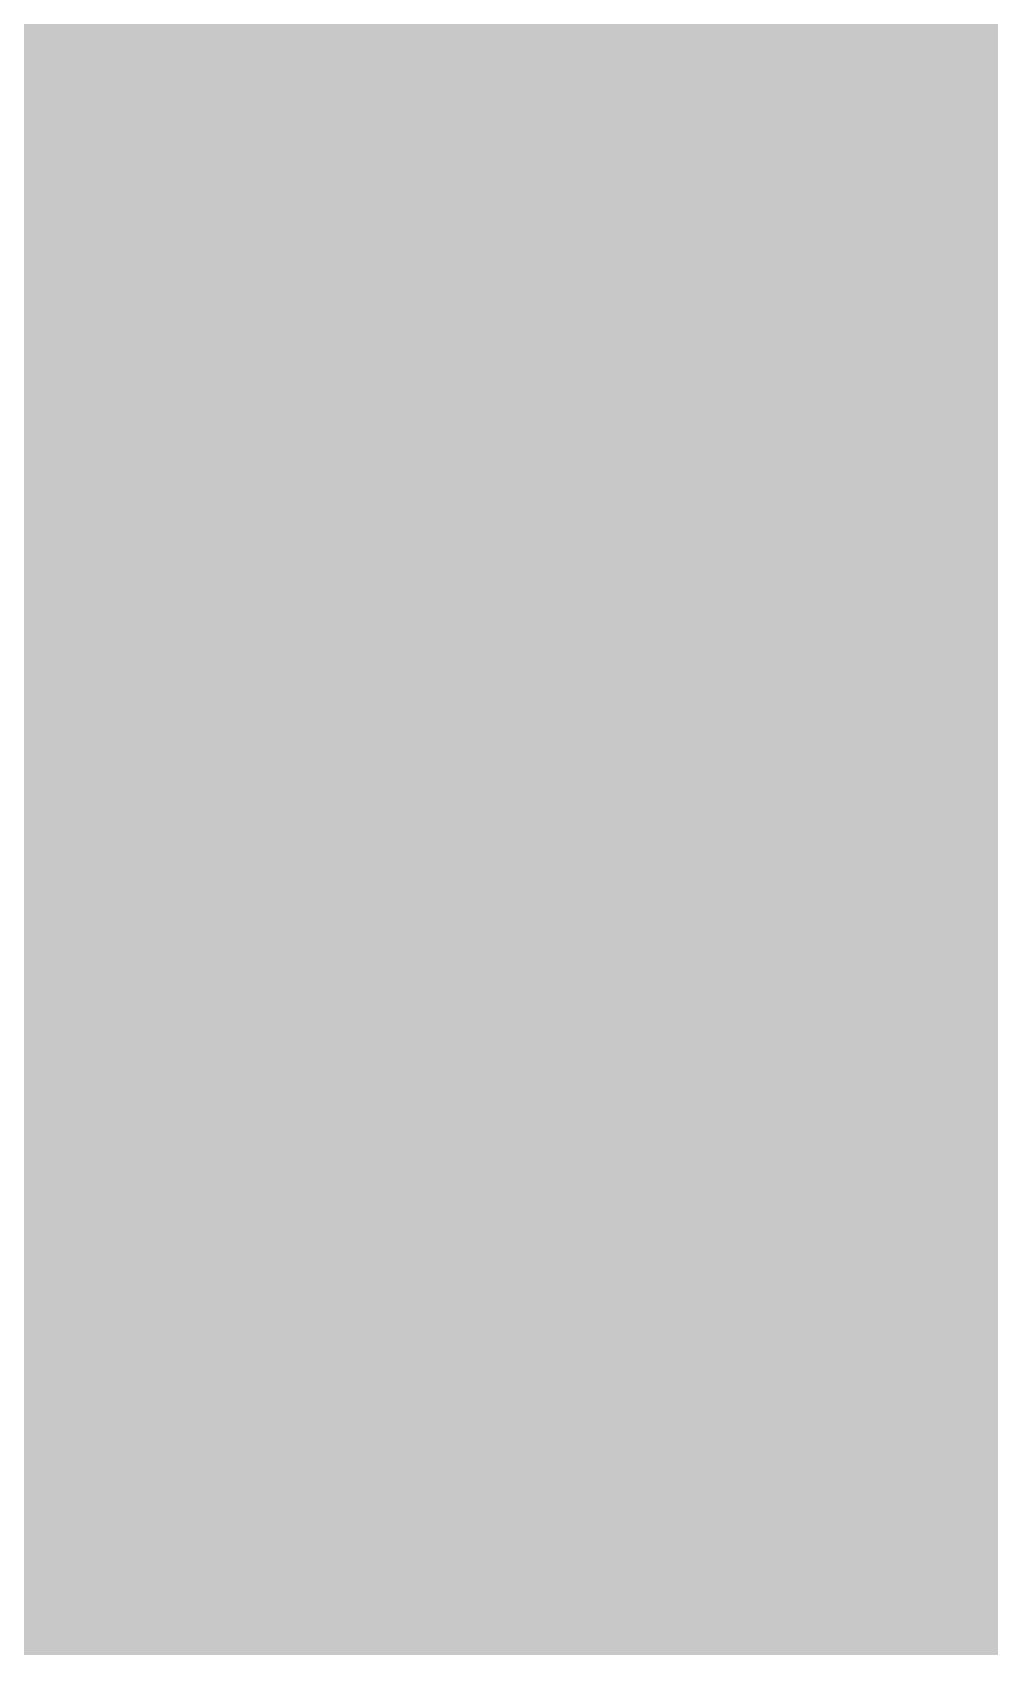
# Model space of a CAD drawing. Header units: millimetres. Extents: x 0 to 966, y -664 to 90.
# Drawn here: x 58.03 to 65.01, y -520 to -508.07 of the extents above; entities that cross this region are included whole.
import ezdxf

# ---------------------------------------------------------------- set-up
doc = ezdxf.new("R2010")
doc.units = ezdxf.units.MM
doc.layers.add('HDL_BODY', color=7, linetype='Continuous')
doc.layers.add('HDL_COLOUR', color=7, linetype='Continuous')

# ---------------------------------------------------------------- blocks, each defined once
blk = doc.blocks.new('MDL64-KT.53_FRONT')
at = {"layer": 'HDL_BODY', "true_color": 0x202126}
blk.add_hatch(color=250, dxfattribs=at).paths.add_polyline_path([(1.284, 89.59), (0.883, 89.18), (0.883, 89.098), (0.803, 89.016), (0.803, 66.557), (0.642, 66.393), (0.642, 66.311), (0.401, 65.902), (0.321, 65.492), (0.241, 65.41), (0.241, 57.541), (0.161, 57.459), (0.161, 34.18), (0.08, 34.098), (0.08, 25.82), (0, 25.738), (0, 22.295), (0.08, 22.213), (0.161, 21.967), (0.401, 21.803), (0.401, 21.23), (0.482, 21.148), (0.482, 20.82), (0.722, 20.574), (0.722, 20.492), (0.803, 20.41), (0.803, 10.656), (0.883, 10.574), (0.883, 1.393), (0.963, 1.393), (1.043, 1.311), (1.043, 0.574), (1.124, 0.492), (1.124, 0.41), (1.445, 0.082), (1.525, 0.082), (1.605, 0), (41.659, 0), (41.739, 0.082), (70.154, 0.082), (70.234, 0.164), (70.395, 0.164), (70.475, 0.246), (70.555, 0.246), (70.796, 0.574), (70.796, 16.23), (70.876, 16.311), (70.876, 20.328), (70.957, 20.41), (71.117, 20.41), (71.197, 20.492), (71.278, 20.492), (71.599, 20.82), (71.599, 20.984), (71.679, 21.066), (71.679, 25.492), (71.759, 25.574), (71.759, 35.738), (71.839, 35.82), (71.839, 46.311), (71.92, 46.393), (71.92, 56.393), (72, 56.475), (72, 65.574), (71.92, 65.656), (71.92, 65.82), (71.759, 65.984), (71.759, 66.066), (71.197, 66.639), (71.197, 70.492), (71.278, 70.574), (71.278, 82.377), (71.358, 82.459), (71.358, 88.934), (71.278, 89.016), (71.197, 89.262), (71.117, 89.262), (70.957, 89.426), (70.876, 89.426), (70.716, 89.59), (70.635, 89.59), (70.475, 89.754), (70.395, 89.754), (70.074, 90), (1.926, 90), (1.846, 89.918), (1.605, 89.836), (1.365, 89.59)])
at = {"layer": 'HDL_COLOUR', "true_color": 0xa6232c}
h = blk.add_hatch(color=244, dxfattribs=at)
h.paths.add_polyline_path([(58.355, 11.721), (58.274, 11.639), (58.274, 1.967), (58.355, 1.885), (62.93, 1.885), (63.01, 1.967), (63.652, 1.967), (63.732, 2.049), (63.732, 7.131), (63.813, 7.213), (63.813, 7.951), (63.973, 8.115), (64.134, 8.115), (64.214, 8.197), (64.214, 8.443), (64.294, 8.525), (64.294, 8.852), (64.214, 8.934), (64.214, 9.836), (64.134, 9.918), (63.973, 9.918), (63.813, 10.082), (63.813, 10.656), (63.732, 10.738), (63.732, 11.639), (63.652, 11.721)])
h.paths.add_polyline_path([(61.645, 11.639), (61.726, 11.721), (61.806, 11.721), (61.886, 11.639), (61.886, 11.557), (61.806, 11.475)], flags=0)

msp = doc.modelspace()

# ---------------------------------------------------------------- block references
msp.add_blockref('MDL64-KT.53_FRONT', (0, -520))

doc.saveas('drawing.dxf')
